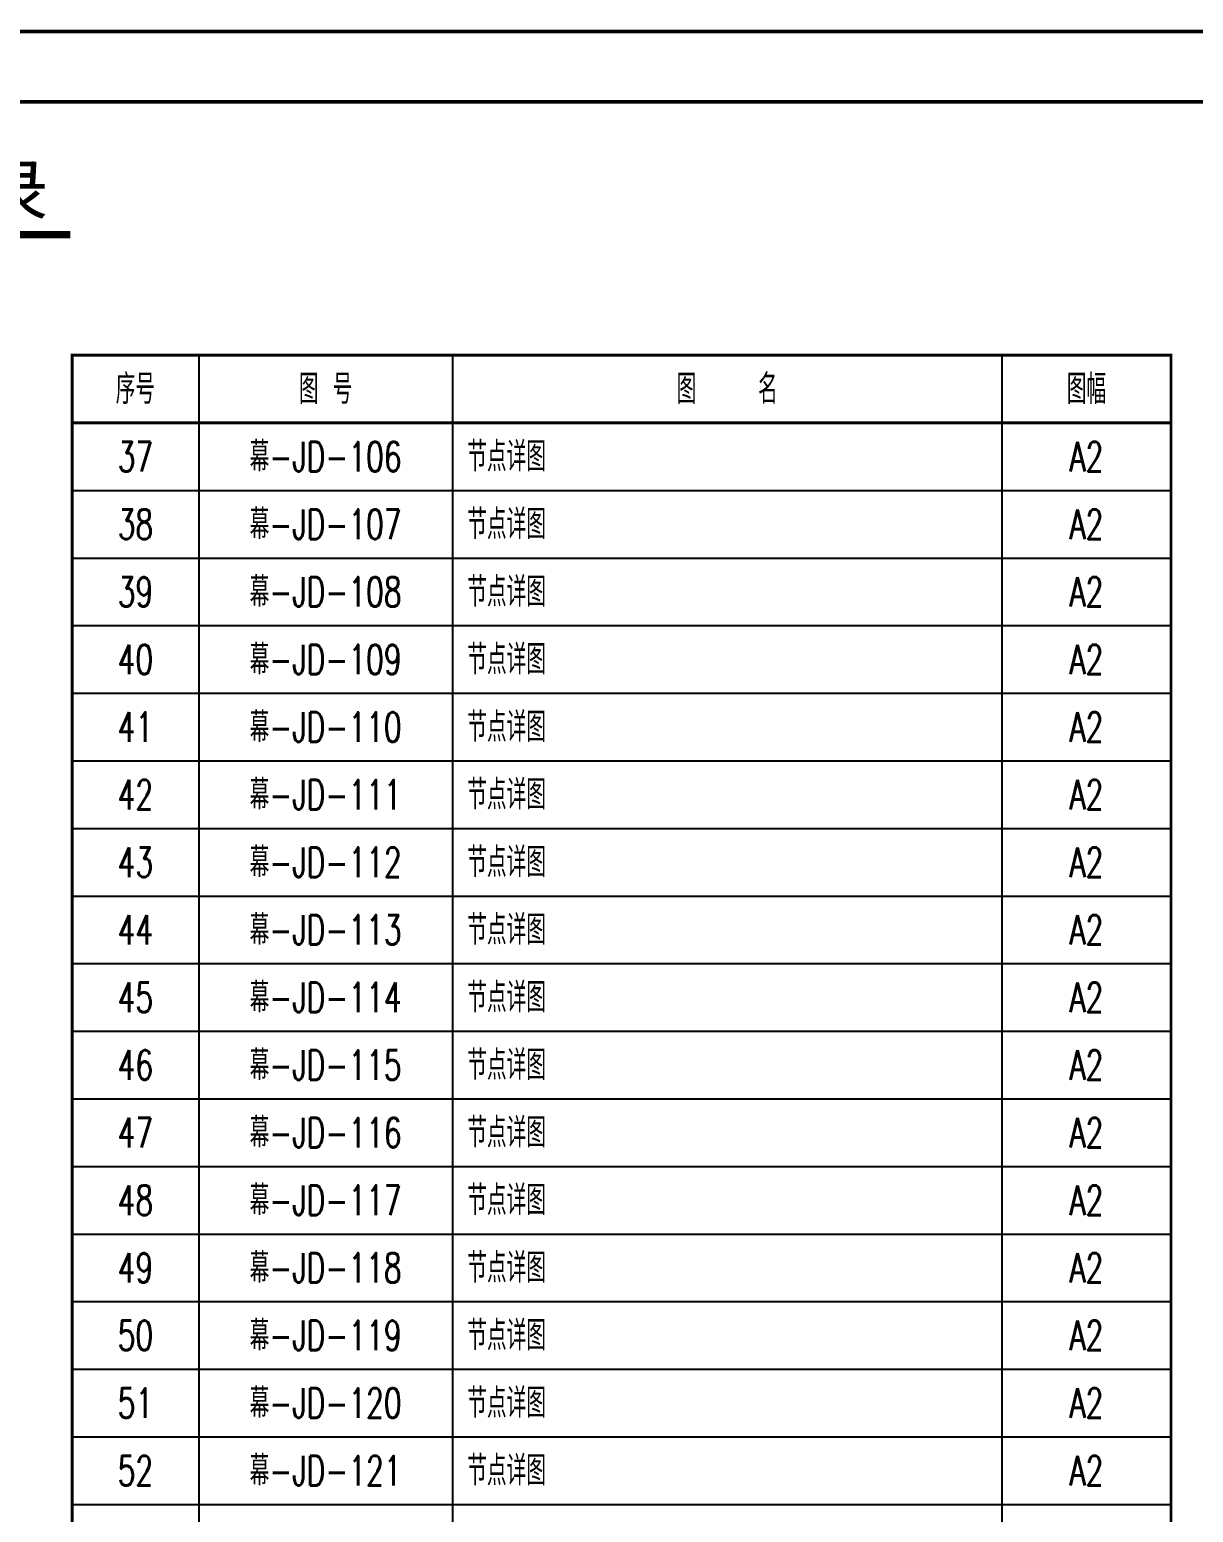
# Model space of a CAD drawing. Extents: x -91868 to -28956, y -158945 to -114385.
# Drawn here: x -90971.8 to -90806.7, y -158734.8 to -158524.2 of the extents above; entities that cross this region are included whole.
import ezdxf
from ezdxf.enums import TextEntityAlignment as Align

# ---------------------------------------------------------------- set-up
doc = ezdxf.new("R2010")
doc.units = 0
for name, color, linetype in [('!ZN7-符号-173', 173, 'Continuous'), ('0-cxFrame', 155, 'Continuous'), ('3符号', 173, 'Continuous')]:
    doc.layers.add(name, color=color, linetype=linetype)
doc.layers.add('0-cxText', color=131, linetype='Continuous', lineweight=25)
doc.styles.add('cx_tuming', font='simhei.ttf')
doc.styles.add('cx_tuqian1', font='')
doc.styles.add('DHTEXT-1', font='ROMANS.shx', dxfattribs={"width": 0.7, "bigfont": 'CHINESE.shx'})
doc.styles.add('中南符号', font='simhei.ttf')
doc.styles.add('黑体', font='simhei.ttf', dxfattribs={"height": 12})
doc.styles.get('cx_tuqian1').set_extended_font_data('SimSun')

# ---------------------------------------------------------------- blocks, each defined once
blk = doc.blocks.new('TK22.A2 L(Dragon)')
at = {"layer": '0-cxFrame', "color": 7, "const_width": 0.5}
blk.add_lwpolyline([(0, 0), (-594, 0), (-594, 420), (0, 420)], close=True, dxfattribs=at)
at = {"layer": '0-cxFrame', "const_width": 0.5}
blk.add_lwpolyline([(-80, 10), (-574, 10), (-574, 410), (-80, 410)], close=True, dxfattribs=at)
at = {"style": '黑体', "flags": 4}
blk.add_attdef('图幅', text='', height=3.3, dxfattribs=at).set_placement((-40, 3), align=Align.RIGHT)
at = {"layer": '0-cxText', "flags": 4}
for tag, height, style, p in [('建设单位', 3.5, 'cx_tuming', (-45, 240)), ('项目名称', 3.5, 'cx_tuming', (-45, 210)), ('子项名称', 3.5, 'cx_tuming', (-45, 180)), ('工程编号', 3.3, 'cx_tuqian1', (-35, 165)), ('图名1', 3.5, 'cx_tuming', (-45, 87)), ('图名2', 3.5, 'cx_tuming', (-45, 79)), ('图名3', 3.5, 'cx_tuming', (-45, 71)), ('出图日期', 3.3, 'cx_tuqian1', (-39, 60)), ('专业', 3.3, 'cx_tuqian1', (-55, 52)), ('图号', 3.3, 'cx_tuqian1', (-55, 44)), ('版次', 3.3, 'cx_tuqian1', (-20, 44))]:
    blk.add_attdef(tag, text='', height=height, dxfattribs=dict(at, style=style)).set_placement(p, align=Align.MIDDLE)
at = {"layer": 'Defpoints', "color": 6, "flags": 4}
for tag, height, style, p in [('tufu', 3.3, '黑体', (-12, 12)), ('dwfname', 4, 'cx_tuqian1', (-80, 3))]:
    blk.add_attdef(tag, text='', height=height, dxfattribs=dict(at, style=style)).set_placement(p, align=Align.RIGHT)
blk = doc.blocks.new('*U16')
at = {"const_width": 0.7}
blk.add_lwpolyline([(0, 0), (17.92, 0)], dxfattribs=at)
at = {"color": 0, "style": '中南符号', "flags": 8}
blk.add_attdef('图名', text='', height=5, dxfattribs=at).set_placement((8.96, 1.85), align=Align.CENTER)
blk.add_attdef('比例', (20.72, 1.85), '', height=4, dxfattribs=at)

msp = doc.modelspace()

# ---------------------------------------------------------------- linework, layer by layer
at = {"layer": '3符号', "color": 4, "ltscale": 50}
for p, q in [((-90947.82, -158570.46), (-90947.82, -158580.06)), ((-90911.82, -158570.46), (-90911.82, -158580.06)), ((-90833.82, -158570.46), (-90833.82, -158580.06)), ((-90947.82, -158580.06), (-90947.82, -158925.66)), ((-90911.82, -158580.06), (-90911.82, -158925.66)), ((-90833.82, -158580.06), (-90833.82, -158925.66)), ((-90965.82, -158589.66), (-90809.82, -158589.66)), ((-90965.82, -158599.26), (-90809.82, -158599.26)), ((-90965.82, -158608.86), (-90809.82, -158608.86)), ((-90965.82, -158618.46), (-90809.82, -158618.46)), ((-90965.82, -158628.06), (-90809.82, -158628.06)), ((-90965.82, -158637.66), (-90809.82, -158637.66)), ((-90965.82, -158647.26), (-90809.82, -158647.26)), ((-90965.82, -158656.86), (-90809.82, -158656.86)), ((-90965.82, -158666.46), (-90809.82, -158666.46)), ((-90965.82, -158676.06), (-90809.82, -158676.06)), ((-90965.82, -158685.66), (-90809.82, -158685.66)), ((-90965.82, -158695.26), (-90809.82, -158695.26)), ((-90965.82, -158704.86), (-90809.82, -158704.86)), ((-90965.82, -158714.46), (-90809.82, -158714.46)), ((-90965.82, -158724.06), (-90809.82, -158724.06)), ((-90965.82, -158733.66), (-90809.82, -158733.66))]:
    msp.add_line(p, q, dxfattribs=at)
at = {"layer": '3符号', "color": 2, "const_width": 0.42}
for points in [[(-90965.82, -158570.46), (-90809.82, -158570.46), (-90809.82, -158580.06), (-90965.82, -158580.06)], [(-90965.82, -158580.06), (-90809.82, -158580.06), (-90809.82, -158925.66), (-90965.82, -158925.66)]]:
    msp.add_lwpolyline(points, close=True, dxfattribs=at)

# ---------------------------------------------------------------- block references
at = {"layer": '!ZN7-符号-173', "color": 7, "ltscale": 10}
ref = msp.add_blockref('*U16', (-90991.86, -158553.33), dxfattribs=dict(at, xscale=1.44, yscale=1.44, zscale=1.44))
ref.add_attrib('图名', '目录', dxfattribs={"layer": '0', "color": 0, "height": 7.2, "style": '中南符号'}).set_placement((-90978.96, -158550.67), align=Align.CENTER)
at = {"layer": '0-cxFrame'}
msp.add_blockref('TK22.A2 L(Dragon)', (-90679.59, -158944.47), dxfattribs=at)

# ---------------------------------------------------------------- texts
at = {"layer": '3符号', "color": 7, "ltscale": 50, "style": 'DHTEXT-1', "width": 0.7}
for s, p in [('序号', (-90956.82, -158577.36)), ('图 号', (-90929.82, -158577.36)), ('图    名', (-90872.82, -158577.36)), ('图幅', (-90821.82, -158577.36)), ('37', (-90956.82, -158586.96)), ('幕-JD-106', (-90929.82, -158586.96)), ('A2', (-90821.82, -158586.96)), ('幕-JD-107', (-90929.82, -158596.56)), ('38', (-90956.82, -158596.56)), ('A2', (-90821.82, -158596.56)), ('39', (-90956.82, -158606.16)), ('幕-JD-108', (-90929.82, -158606.16)), ('A2', (-90821.82, -158606.16)), ('40', (-90956.82, -158615.76)), ('幕-JD-109', (-90929.82, -158615.76)), ('A2', (-90821.82, -158615.76)), ('41', (-90956.82, -158625.36)), ('幕-JD-110', (-90929.82, -158625.36)), ('A2', (-90821.82, -158625.36)), ('42', (-90956.82, -158634.96)), ('幕-JD-111', (-90929.82, -158634.96)), ('A2', (-90821.82, -158634.96)), ('43', (-90956.82, -158644.56)), ('幕-JD-112', (-90929.82, -158644.56)), ('A2', (-90821.82, -158644.56)), ('44', (-90956.82, -158654.16)), ('幕-JD-113', (-90929.82, -158654.16)), ('A2', (-90821.82, -158654.16)), ('幕-JD-114', (-90929.82, -158663.76)), ('45', (-90956.82, -158663.76)), ('A2', (-90821.82, -158663.76)), ('46', (-90956.82, -158673.36)), ('幕-JD-115', (-90929.82, -158673.36)), ('A2', (-90821.82, -158673.36)), ('幕-JD-116', (-90929.82, -158682.96)), ('47', (-90956.82, -158682.96)), ('A2', (-90821.82, -158682.96)), ('48', (-90956.82, -158692.56)), ('幕-JD-117', (-90929.82, -158692.56)), ('A2', (-90821.82, -158692.56)), ('49', (-90956.82, -158702.16)), ('幕-JD-118', (-90929.82, -158702.16)), ('A2', (-90821.82, -158702.16)), ('50', (-90956.82, -158711.76)), ('幕-JD-119', (-90929.82, -158711.76)), ('A2', (-90821.82, -158711.76)), ('51', (-90956.82, -158721.36)), ('幕-JD-120', (-90929.82, -158721.36)), ('A2', (-90821.82, -158721.36)), ('52', (-90956.82, -158730.96)), ('幕-JD-121', (-90929.82, -158730.96)), ('A2', (-90821.82, -158730.96))]:
    msp.add_text(s, height=4.2, dxfattribs=at).set_placement(p, align=Align.CENTER)
for p in [(-90909.72, -158586.96), (-90909.72, -158596.56), (-90909.72, -158606.16), (-90909.72, -158615.76), (-90909.72, -158625.36), (-90909.72, -158634.96), (-90909.72, -158644.56), (-90909.72, -158654.16), (-90909.72, -158663.76), (-90909.72, -158673.36), (-90909.72, -158682.96), (-90909.72, -158692.56), (-90909.72, -158702.16), (-90909.72, -158711.76), (-90909.72, -158721.36), (-90909.72, -158730.96)]:
    msp.add_text('节点详图', height=4.2, dxfattribs=at).set_placement(p)

doc.saveas('drawing.dxf')
